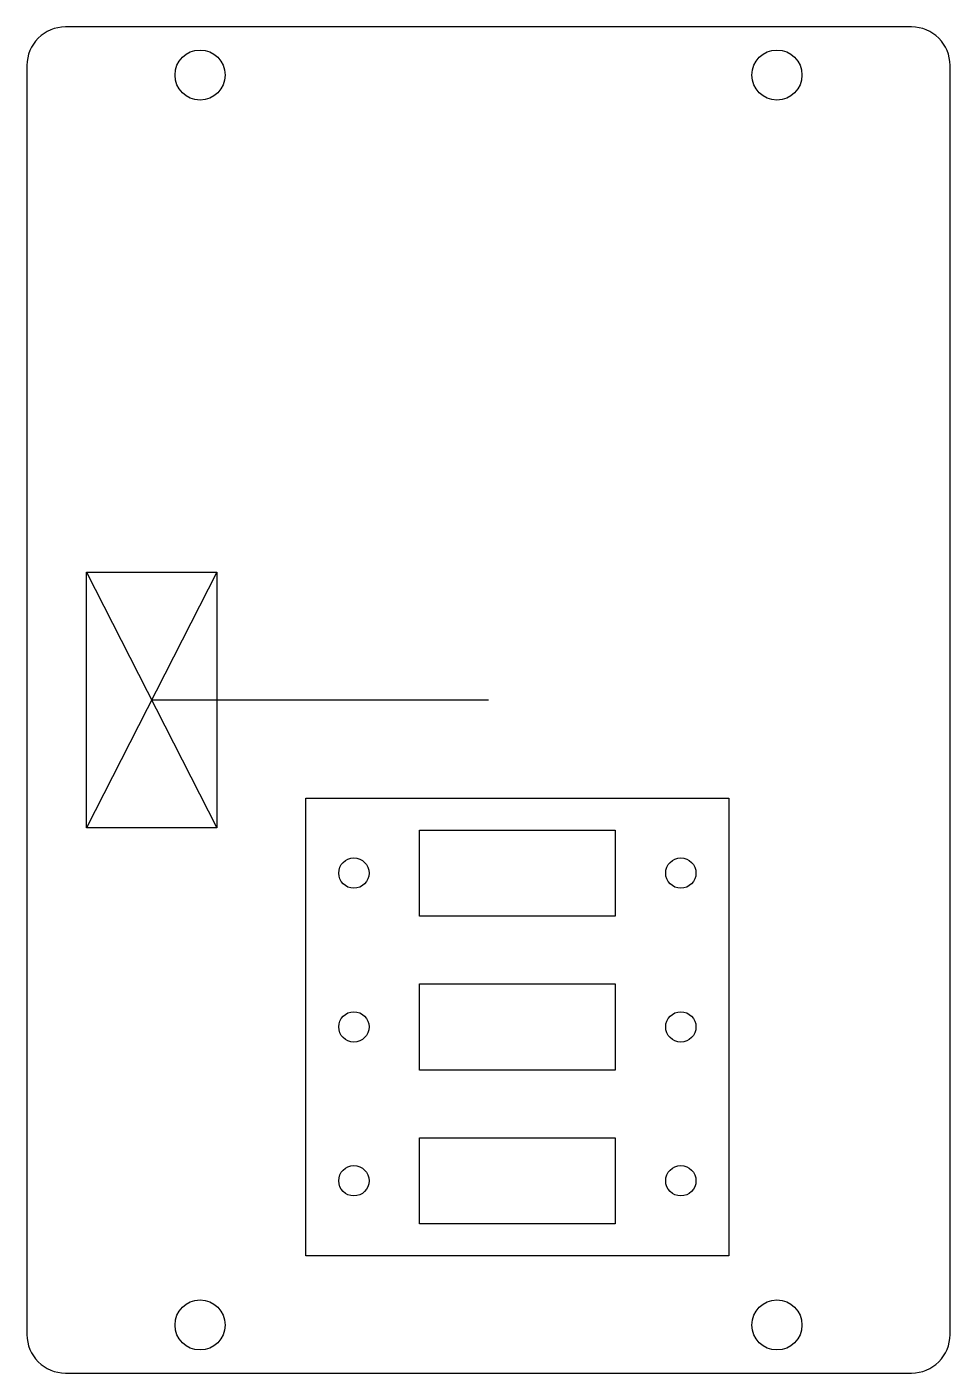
# Model space of a CAD drawing. Header units: inches. Extents: x -1.2 to 1.2, y -1.75 to 1.75.
import ezdxf

# ---------------------------------------------------------------- set-up
doc = ezdxf.new("R2010")
doc.units = ezdxf.units.IN
doc.layers.get('0').update_dxf_attribs({"linetype": 'CONTINUOUS'})

msp = doc.modelspace()

# ---------------------------------------------------------------- linework, layer by layer
for p, q in [((-1.2, 1.65), (-1.2, -1.65)), ((-1.045, 0.3327), (-0.7064, -0.3327)), ((-0.7064, 0.3327), (-1.045, -0.3327)), ((0, 0), (-0.8757, 0))]:
    msp.add_line(p, q)
msp.add_lwpolyline([(1.1, -1.75, 0.414214), (1.2, -1.65), (1.2, 1.65, 0.414214), (1.1, 1.75), (-1.1, 1.75, 0.414214), (-1.2, 1.65), (-1.2, -1.65, 0.414214), (-1.1, -1.75)], format="xyb", close=True)
for points in [[(-1.045, 0.3327), (-0.7064, 0.3327), (-0.7064, -0.3327), (-1.045, -0.3327)], [(0.625, -1.445), (-0.475, -1.445), (-0.475, -0.255), (0.625, -0.255)], [(-0.179, -0.562), (-0.179, -0.338), (0.329, -0.338), (0.329, -0.562)], [(-0.179, -0.962), (-0.179, -0.738), (0.329, -0.738), (0.329, -0.962)], [(-0.179, -1.138), (0.329, -1.138), (0.329, -1.362), (-0.179, -1.362)]]:
    msp.add_lwpolyline(points, close=True)
for centre, radius in [((-0.75, 1.625), 0.065), ((0.75, 1.625), 0.065), ((-0.35, -0.45), 0.0394), ((0.5, -0.45), 0.0394), ((-0.35, -0.85), 0.0394), ((0.5, -0.85), 0.0394), ((-0.35, -1.25), 0.0394), ((0.5, -1.25), 0.0394), ((-0.75, -1.625), 0.065), ((0.75, -1.625), 0.065)]:
    msp.add_circle(centre, radius)

doc.saveas('drawing.dxf')
